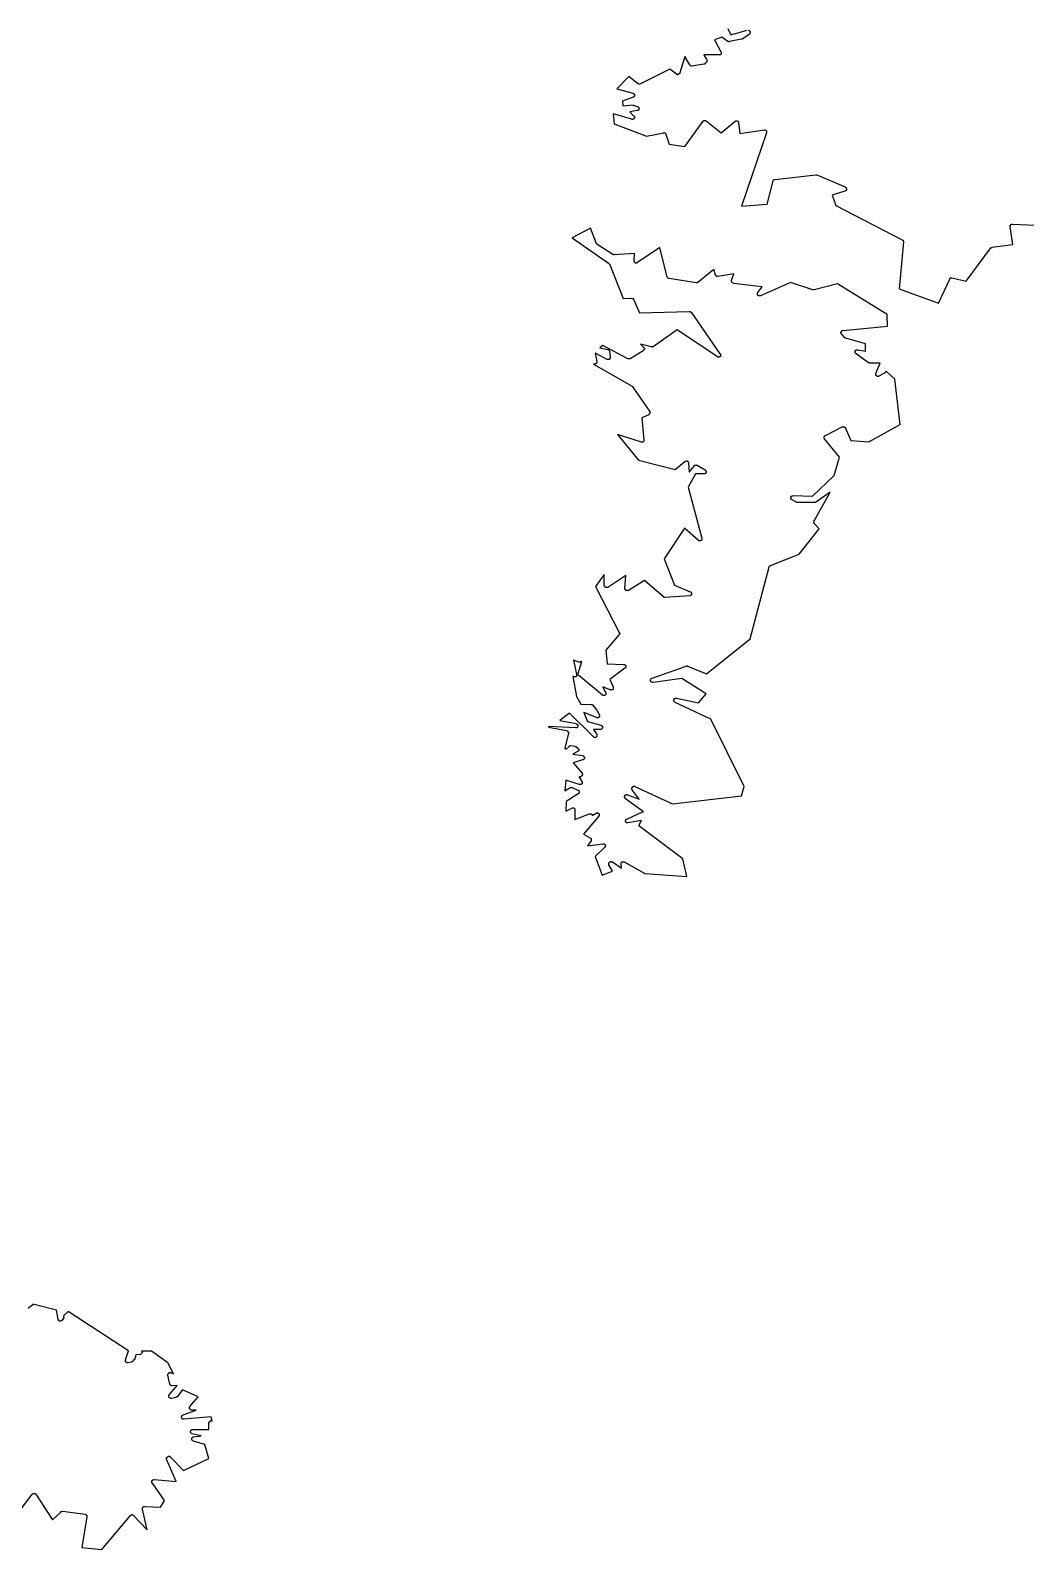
# Model space of a CAD drawing. Header units: metres. Extents: x 12 to 388, y 12 to 220.
# Drawn here: x 181.58 to 204.63, y 45.04 to 80.2 of the extents above; entities that cross this region are included whole.
import ezdxf

# ---------------------------------------------------------------- set-up
doc = ezdxf.new("R2010")
doc.units = ezdxf.units.M

msp = doc.modelspace()

# ---------------------------------------------------------------- linework, layer by layer
for points in [[(198.21, 80.21), (198.22, 80.2), (198.23, 80.2), (198.23, 80.19), (198.24, 80.19), (198.24, 80.18), (198.24, 80.17), (198.25, 80.17), (198.25, 80.16), (198.25, 80.15), (198.24, 80.15), (198.24, 80.14), (198.24, 80.13), (198.23, 80.12), (198.08, 80.01), (198.07, 80.01), (198.07, 80), (198.06, 80), (198.05, 80), (197.77, 79.95), (197.76, 79.94), (197.75, 79.94), (197.75, 79.95), (197.74, 79.95), (197.73, 79.95), (197.59, 80.05), (197.42, 79.99), (197.57, 79.71), (197.58, 79.71), (197.58, 79.7), (197.58, 79.69), (197.58, 79.68), (197.58, 79.67), (197.58, 79.66), (197.57, 79.66), (197.57, 79.65), (197.56, 79.65), (197.56, 79.64), (197.55, 79.64), (197.54, 79.64), (197.53, 79.64), (197.18, 79.64), (197.23, 79.55), (197.24, 79.55), (197.24, 79.54), (197.25, 79.51), (197.25, 79.5), (197.25, 79.49), (197.24, 79.48), (197.24, 79.47), (197.21, 79.44), (197.21, 79.43), (197.2, 79.43), (197.2, 79.42), (197.19, 79.42), (197.18, 79.42), (196.9, 79.38), (196.89, 79.38), (196.88, 79.38), (196.87, 79.39), (196.86, 79.39), (196.86, 79.4), (196.85, 79.4), (196.85, 79.41), (196.74, 79.6), (196.62, 79.22), (196.62, 79.21), (196.61, 79.21), (196.61, 79.2), (196.6, 79.2), (196.6, 79.19), (196.59, 79.19), (196.58, 79.18), (196.57, 79.18), (196.56, 79.18), (196.56, 79.19), (196.55, 79.19), (196.54, 79.19), (196.39, 79.31), (195.71, 78.97), (195.7, 78.97), (195.69, 78.96), (195.68, 78.96), (195.67, 78.97), (195.66, 78.97), (195.65, 78.97), (195.44, 79.14), (195.16, 78.85), (195.54, 78.75), (195.55, 78.75), (195.55, 78.74), (195.56, 78.74), (195.56, 78.73), (195.57, 78.73), (195.57, 78.72), (195.57, 78.71), (195.57, 78.7), (195.57, 78.69), (195.57, 78.68), (195.56, 78.68), (195.56, 78.67), (195.55, 78.66), (195.54, 78.66), (195.29, 78.57), (195.3, 78.46), (195.54, 78.48), (195.55, 78.47), (195.56, 78.47), (195.64, 78.44), (195.65, 78.44), (195.66, 78.43), (195.67, 78.42), (195.67, 78.41), (195.68, 78.4), (195.68, 78.39), (195.67, 78.38), (195.67, 78.37), (195.66, 78.36), (195.66, 78.35), (195.65, 78.35), (195.64, 78.35), (195.64, 78.35), (195.63, 78.35), (195.46, 78.32), (195.55, 78.23), (195.56, 78.23), (195.56, 78.22), (195.56, 78.21), (195.57, 78.21), (195.57, 78.2), (195.57, 78.19), (195.57, 78.18), (195.56, 78.17), (195.56, 78.16), (195.55, 78.16), (195.55, 78.15), (195.54, 78.15), (195.53, 78.14), (195.52, 78.14), (195.51, 78.14), (195.51, 78.15), (195.08, 78.27), (195.1, 78.04), (195.85, 77.76), (196.25, 77.83), (196.25, 77.84), (196.26, 77.84), (196.27, 77.83), (196.28, 77.83), (196.29, 77.82), (196.3, 77.82), (196.3, 77.81), (196.3, 77.8), (196.37, 77.57), (196.74, 77.52), (197.16, 78.1), (197.16, 78.11), (197.17, 78.11), (197.18, 78.11), (197.18, 78.12), (197.19, 78.12), (197.2, 78.12), (197.21, 78.12), (197.22, 78.11), (197.23, 78.11), (197.58, 77.83), (197.9, 78.1), (197.91, 78.1), (197.91, 78.11), (197.92, 78.11), (197.93, 78.11), (197.94, 78.11), (197.95, 78.11), (197.96, 78.1), (197.97, 78.1), (197.97, 78.09), (197.98, 78.09), (197.98, 78.08), (197.98, 78.07), (198.01, 77.82), (198.58, 77.9), (198.59, 77.9), (198.6, 77.9), (198.61, 77.89), (198.62, 77.89), (198.62, 77.88), (198.63, 77.88), (198.63, 77.87), (198.63, 77.86), (198.63, 77.85), (198.63, 77.84), (198.63, 77.83), (198.05, 76.14), (198.64, 76.18), (198.78, 76.72), (198.78, 76.73), (198.79, 76.74), (198.8, 76.75), (198.81, 76.75), (198.82, 76.75), (199.77, 76.86), (199.78, 76.86), (199.79, 76.86), (200.45, 76.58), (200.45, 76.57), (200.46, 76.57), (200.47, 76.57), (200.47, 76.56), (200.47, 76.55), (200.48, 76.55), (200.48, 76.54), (200.48, 76.53), (200.48, 76.52), (200.48, 76.51), (200.47, 76.51), (200.47, 76.5), (200.46, 76.49), (200.45, 76.49), (200.45, 76.48), (200.44, 76.48), (200.15, 76.39), (200.23, 76.15), (201.77, 75.36), (201.77, 75.35), (201.78, 75.35), (201.79, 75.34), (201.79, 75.33), (201.8, 75.32), (201.8, 75.31), (201.7, 74.22), (202.61, 73.89), (202.87, 74.45), (202.87, 74.46), (202.88, 74.47), (202.89, 74.48), (202.9, 74.48), (202.91, 74.48), (202.92, 74.48), (203.25, 74.4), (203.82, 75.17), (203.83, 75.17), (203.83, 75.18), (203.84, 75.18), (203.85, 75.18), (203.85, 75.19), (204.33, 75.25), (204.27, 75.66), (204.27, 75.67), (204.27, 75.68), (204.27, 75.69), (204.27, 75.7), (204.28, 75.7), (204.28, 75.71), (204.29, 75.71), (204.29, 75.72), (204.3, 75.72), (204.31, 75.72), (204.32, 75.72), (204.85, 75.7)], [(197.73, 80.25), (197.8, 80.1), (198.18, 80.21)], [(181.26, 45.84), (181.63, 46.32), (181.63, 46.33), (181.64, 46.33), (181.64, 46.34), (181.65, 46.34), (181.66, 46.34), (181.67, 46.34), (181.68, 46.34), (181.69, 46.34), (181.7, 46.33), (181.71, 46.33), (181.71, 46.32), (182.1, 45.73), (182.29, 45.91), (182.29, 45.92), (182.3, 45.92), (182.31, 45.92), (182.31, 45.93), (182.32, 45.93), (182.33, 45.93), (182.85, 45.86), (182.86, 45.86), (182.86, 45.85), (182.87, 45.85), (182.88, 45.84), (182.89, 45.83), (182.89, 45.82), (182.89, 45.81), (182.89, 45.8), (182.78, 45.09), (183.24, 45.04), (183.9, 45.83), (183.9, 45.84), (183.91, 45.84), (183.92, 45.84), (183.93, 45.85), (183.94, 45.85), (183.95, 45.85), (183.95, 45.84), (183.96, 45.84), (183.97, 45.83), (184.29, 45.5), (184.18, 45.98), (184.18, 45.99), (184.18, 46), (184.18, 46.01), (184.19, 46.01), (184.19, 46.02), (184.2, 46.03), (184.21, 46.04), (184.22, 46.04), (184.23, 46.04), (184.24, 46.04), (184.6, 46.02), (184.69, 46.18), (184.41, 46.58), (184.4, 46.58), (184.4, 46.59), (184.4, 46.6), (184.4, 46.61), (184.4, 46.62), (184.4, 46.63), (184.4, 46.64), (184.41, 46.64), (184.41, 46.65), (184.42, 46.65), (184.43, 46.65), (184.43, 46.66), (184.44, 46.66), (184.45, 46.66), (184.96, 46.62), (184.74, 47.13), (184.74, 47.14), (184.74, 47.15), (184.74, 47.16), (184.74, 47.17), (184.75, 47.17), (184.75, 47.18), (184.76, 47.18), (184.76, 47.19), (184.77, 47.19), (184.78, 47.2), (184.79, 47.2), (184.8, 47.2), (184.81, 47.2), (184.81, 47.19), (184.82, 47.19), (184.83, 47.18), (185.13, 46.87), (185.72, 47.15), (185.62, 47.47), (185.36, 47.55), (185.35, 47.56), (185.34, 47.56), (185.33, 47.57), (185.33, 47.58), (185.32, 47.58), (185.32, 47.59), (185.32, 47.6), (185.32, 47.61), (185.32, 47.62), (185.33, 47.63), (185.34, 47.64), (185.35, 47.65), (185.36, 47.65), (185.37, 47.65), (185.54, 47.67), (185.33, 47.72), (185.32, 47.72), (185.32, 47.73), (185.31, 47.73), (185.3, 47.74), (185.3, 47.75), (185.29, 47.75), (185.29, 47.76), (185.29, 47.77), (185.29, 47.78), (185.3, 47.79), (185.3, 47.8), (185.31, 47.8), (185.31, 47.81), (185.32, 47.81), (185.32, 47.82), (185.33, 47.82), (185.34, 47.82), (185.72, 47.82), (185.72, 47.97), (185.72, 47.98), (185.72, 47.99), (185.73, 48), (185.74, 48.01), (185.75, 48.01), (185.75, 48.02), (185.76, 48.02), (185.77, 48.02), (185.78, 48.02), (185.79, 48.01), (185.77, 48.11), (185.14, 48.06), (185.13, 48.06), (185.12, 48.06), (185.11, 48.06), (185.11, 48.07), (185.1, 48.07), (185.1, 48.08), (185.09, 48.08), (185.09, 48.09), (185.09, 48.1), (185.08, 48.1), (185.08, 48.11), (185.08, 48.12), (185.09, 48.12), (185.09, 48.13), (185.09, 48.14), (185.1, 48.14), (185.1, 48.15), (185.11, 48.15), (185.12, 48.16), (185.42, 48.27), (185.32, 48.27), (185.31, 48.27), (185.3, 48.27), (185.3, 48.28), (185.29, 48.28), (185.28, 48.29), (185.28, 48.3), (185.27, 48.3), (185.27, 48.31), (185.27, 48.32), (185.27, 48.33), (185.27, 48.34), (185.28, 48.34), (185.28, 48.35), (185.47, 48.58), (185.11, 48.74), (184.98, 48.58), (184.97, 48.58), (184.97, 48.57), (184.96, 48.57), (184.95, 48.56), (184.85, 48.54), (184.84, 48.54), (184.83, 48.54), (184.82, 48.54), (184.81, 48.55), (184.8, 48.56), (184.79, 48.57), (184.79, 48.58), (184.79, 48.59), (184.79, 48.6), (184.79, 48.61), (184.8, 48.61), (184.8, 48.62), (184.98, 48.84), (184.87, 48.83), (184.86, 48.83), (184.85, 48.83), (184.84, 48.84), (184.83, 48.84), (184.83, 48.85), (184.82, 48.85), (184.82, 48.86), (184.81, 48.87), (184.77, 49.08), (184.77, 49.09), (184.77, 49.1), (184.78, 49.11), (184.78, 49.12), (184.79, 49.13), (184.8, 49.13), (184.8, 49.14), (184.81, 49.14), (184.82, 49.14), (184.83, 49.14), (184.84, 49.14), (184.85, 49.13), (184.9, 49.11), (184.77, 49.36), (184.39, 49.63), (184.16, 49.63), (184.17, 49.62), (184.17, 49.61), (184.17, 49.6), (184.17, 49.59), (184.16, 49.59), (184.16, 49.58), (184.15, 49.57), (184.14, 49.56), (184.13, 49.56), (184.12, 49.56), (184.03, 49.55), (184, 49.45), (183.99, 49.44), (183.99, 49.43), (183.98, 49.43), (183.94, 49.39), (183.93, 49.39), (183.92, 49.38), (183.85, 49.36), (183.84, 49.36), (183.83, 49.36), (183.82, 49.36), (183.82, 49.37), (183.81, 49.37), (183.8, 49.38), (183.79, 49.39), (183.79, 49.4), (183.79, 49.41), (183.79, 49.42), (183.79, 49.43), (183.86, 49.64), (182.46, 50.55), (182.35, 50.45), (182.36, 50.43), (182.36, 50.42), (182.36, 50.41), (182.35, 50.41), (182.35, 50.4), (182.35, 50.39), (182.32, 50.35), (182.31, 50.34), (182.3, 50.34), (182.3, 50.33), (182.29, 50.33), (182.28, 50.33), (182.27, 50.33), (182.26, 50.33), (182.25, 50.33), (182.25, 50.34), (182.24, 50.34), (182.24, 50.35), (182.23, 50.35), (182.23, 50.36), (182.23, 50.37), (182.19, 50.58), (181.64, 50.72), (181.64, 50.71), (181.64, 50.7), (181.63, 50.7), (181.63, 50.69), (181.62, 50.69), (181.53, 50.62)]]:
    msp.add_lwpolyline(points)
msp.add_lwpolyline([(194.74, 62.01), (194.39, 61.6), (194.55, 61.51), (194.56, 61.51), (194.56, 61.5), (194.57, 61.5), (194.57, 61.49), (194.57, 61.48), (194.57, 61.47), (194.57, 61.46), (194.57, 61.45), (194.57, 61.44), (194.56, 61.44), (194.48, 61.33), (194.84, 61.38), (194.85, 61.38), (194.86, 61.38), (194.87, 61.38), (194.87, 61.37), (194.88, 61.37), (194.88, 61.36), (194.89, 61.36), (194.89, 61.35), (194.9, 61.34), (194.9, 61.33), (194.9, 61.32), (194.89, 61.32), (194.89, 61.31), (194.89, 61.3), (194.88, 61.29), (194.66, 61.08), (194.82, 60.65), (195.06, 60.74), (194.98, 60.89), (194.98, 60.9), (194.98, 60.91), (194.98, 60.92), (194.98, 60.93), (194.98, 60.94), (194.99, 60.95), (195, 60.96), (195.01, 60.96), (195.02, 60.97), (195.03, 60.97), (195.04, 60.97), (195.04, 60.96), (195.05, 60.96), (195.06, 60.96), (195.27, 60.81), (195.26, 60.91), (195.26, 60.92), (195.26, 60.93), (195.26, 60.94), (195.27, 60.95), (195.28, 60.96), (195.29, 60.96), (195.3, 60.96), (195.31, 60.96), (195.32, 60.96), (195.33, 60.96), (195.81, 60.69), (196.78, 60.62), (196.69, 61.03), (195.7, 61.77), (195.69, 61.78), (195.69, 61.79), (195.68, 61.8), (195.68, 61.81), (195.69, 61.82), (195.69, 61.83), (195.73, 61.92), (195.42, 61.86), (195.41, 61.86), (195.4, 61.86), (195.39, 61.86), (195.38, 61.87), (195.37, 61.88), (195.37, 61.89), (195.36, 61.89), (195.36, 61.9), (195.36, 61.91), (195.36, 61.92), (195.37, 61.93), (195.37, 61.94), (195.38, 61.94), (195.38, 61.95), (195.39, 61.95), (195.76, 62.12), (195.77, 62.12), (195.78, 62.12), (195.36, 62.42), (195.36, 62.43), (195.35, 62.43), (195.35, 62.44), (195.35, 62.45), (195.34, 62.45), (195.34, 62.46), (195.34, 62.47), (195.34, 62.48), (195.35, 62.49), (195.35, 62.5), (195.36, 62.5), (195.36, 62.51), (195.37, 62.51), (195.38, 62.51), (195.38, 62.52), (195.39, 62.52), (195.4, 62.52), (195.4, 62.51), (195.41, 62.51), (195.68, 62.41), (195.52, 62.63), (195.52, 62.64), (195.51, 62.64), (195.51, 62.65), (195.51, 62.66), (195.51, 62.67), (195.52, 62.68), (195.52, 62.69), (195.53, 62.69), (195.53, 62.7), (195.54, 62.7), (195.55, 62.7), (195.55, 62.71), (195.56, 62.71), (195.57, 62.71), (195.58, 62.7), (196.45, 62.3), (198.05, 62.49), (198.11, 62.7), (197.34, 64.26), (196.51, 64.65), (196.5, 64.66), (196.49, 64.67), (196.48, 64.68), (196.48, 64.69), (196.48, 64.7), (196.48, 64.71), (196.48, 64.72), (196.49, 64.72), (196.49, 64.73), (196.49, 64.74), (196.5, 64.74), (196.51, 64.74), (196.51, 64.75), (196.52, 64.75), (196.53, 64.75), (196.54, 64.75), (197.05, 64.64), (197.23, 64.85), (196.67, 65.2), (196, 65.11), (195.99, 65.11), (195.98, 65.11), (195.98, 65.12), (195.97, 65.12), (195.96, 65.12), (195.96, 65.13), (195.95, 65.13), (195.95, 65.14), (195.94, 65.15), (195.94, 65.16), (195.94, 65.17), (195.94, 65.18), (195.95, 65.18), (195.95, 65.19), (195.96, 65.2), (195.97, 65.21), (195.98, 65.21), (196.77, 65.49), (196.77, 65.5), (196.78, 65.5), (196.79, 65.5), (196.8, 65.5), (196.8, 65.49), (197.24, 65.31), (198.25, 66.12), (198.69, 67.79), (198.7, 67.8), (198.7, 67.81), (198.71, 67.81), (198.71, 67.82), (198.72, 67.82), (199.38, 68.08), (199.85, 68.67), (199.73, 68.79), (199.73, 68.8), (199.72, 68.81), (199.72, 68.82), (199.72, 68.83), (199.72, 68.84), (199.72, 68.85), (199.73, 68.85), (200.09, 69.5), (200.1, 69.52), (199.76, 69.28), (199.75, 69.28), (199.74, 69.28), (199.73, 69.28), (199.33, 69.28), (199.32, 69.28), (199.31, 69.29), (199.22, 69.34), (199.21, 69.34), (199.21, 69.35), (199.2, 69.35), (199.2, 69.36), (199.19, 69.37), (199.19, 69.38), (199.19, 69.39), (199.19, 69.4), (199.2, 69.41), (199.2, 69.42), (199.21, 69.42), (199.21, 69.43), (199.22, 69.43), (199.23, 69.43), (199.24, 69.43), (199.24, 69.44), (199.69, 69.42), (200.19, 69.9), (200.32, 70.33), (199.97, 70.75), (199.97, 70.76), (199.96, 70.76), (199.96, 70.77), (199.96, 70.78), (199.96, 70.79), (199.96, 70.8), (199.97, 70.81), (199.97, 70.82), (199.98, 70.82), (199.98, 70.83), (199.99, 70.83), (200.38, 71.03), (200.39, 71.03), (200.4, 71.04), (200.41, 71.04), (200.41, 71.03), (200.42, 71.03), (200.43, 71.03), (200.43, 71.02), (200.44, 71.02), (200.44, 71.01), (200.45, 71.01), (200.58, 70.71), (201, 70.68), (201.72, 71.08), (201.6, 72.13), (201.4, 72.32), (201.36, 72.27), (201.35, 72.26), (201.34, 72.26), (201.23, 72.2), (201.22, 72.19), (201.21, 72.19), (201.2, 72.19), (201.19, 72.19), (201.19, 72.2), (201.18, 72.2), (201.17, 72.21), (201.17, 72.22), (201.16, 72.22), (201.16, 72.23), (201.16, 72.24), (201.16, 72.25), (201.16, 72.26), (201.26, 72.5), (201.02, 72.5), (201.01, 72.51), (201, 72.51), (200.99, 72.51), (200.7, 72.72), (200.69, 72.73), (200.69, 72.74), (200.68, 72.74), (200.68, 72.75), (200.68, 72.76), (200.68, 72.77), (200.68, 72.78), (200.69, 72.79), (200.69, 72.8), (200.7, 72.8), (200.7, 72.81), (200.71, 72.81), (200.72, 72.81), (200.73, 72.81), (200.74, 72.81), (200.92, 72.78), (200.92, 72.95), (200.46, 73.08), (200.45, 73.08), (200.44, 73.09), (200.36, 73.18), (200.36, 73.19), (200.35, 73.2), (200.35, 73.21), (200.35, 73.22), (200.35, 73.23), (200.36, 73.23), (200.36, 73.24), (200.37, 73.25), (200.38, 73.26), (200.39, 73.26), (200.4, 73.26), (201.43, 73.36), (201.42, 73.63), (200.27, 74.34), (199.73, 74.2), (199.72, 74.2), (199.71, 74.2), (199.7, 74.2), (199.18, 74.37), (198.49, 74.06), (198.48, 74.06), (198.47, 74.06), (198.46, 74.06), (198.45, 74.06), (198.44, 74.06), (198.44, 74.07), (198.43, 74.07), (198.43, 74.08), (198.42, 74.08), (198.42, 74.09), (198.42, 74.1), (198.42, 74.11), (198.42, 74.12), (198.42, 74.13), (198.43, 74.13), (198.43, 74.14), (198.53, 74.27), (197.86, 74.35), (197.85, 74.36), (197.84, 74.36), (197.84, 74.37), (197.83, 74.37), (197.83, 74.38), (197.82, 74.39), (197.82, 74.4), (197.82, 74.41), (197.82, 74.42), (197.87, 74.57), (197.5, 74.51), (197.49, 74.51), (197.48, 74.51), (197.47, 74.51), (197.47, 74.52), (197.46, 74.52), (197.46, 74.53), (197.45, 74.53), (197.45, 74.54), (197.45, 74.55), (197.41, 74.67), (197.04, 74.37), (197.03, 74.37), (197.02, 74.37), (197.02, 74.36), (197.01, 74.36), (197, 74.36), (196.37, 74.46), (196.36, 74.46), (196.35, 74.47), (196.34, 74.47), (196.34, 74.48), (196.33, 74.49), (196.16, 75.18), (195.64, 74.83), (195.63, 74.82), (195.62, 74.82), (195.61, 74.82), (195.6, 74.82), (195.59, 74.82), (195.59, 74.83), (195.58, 74.83), (195.57, 74.84), (195.57, 74.85), (195.56, 74.86), (195.56, 74.87), (195.57, 75.04), (195.1, 75.01), (195.09, 75.01), (195.08, 75.01), (195.08, 75.02), (195.07, 75.02), (194.7, 75.26), (194.69, 75.27), (194.68, 75.27), (194.68, 75.28), (194.68, 75.29), (194.55, 75.63), (194.13, 75.4), (194.97, 74.82), (194.98, 74.81), (194.98, 74.8), (194.99, 74.8), (195.31, 74), (195.5, 74.01), (195.51, 74.01), (195.52, 74.01), (195.52, 74), (195.53, 74), (195.54, 74), (195.54, 73.99), (195.55, 73.99), (195.55, 73.98), (195.69, 73.67), (196.84, 73.7), (196.85, 73.7), (196.86, 73.7), (196.86, 73.69), (196.87, 73.69), (196.88, 73.68), (197.55, 72.72), (197.56, 72.72), (197.56, 72.71), (197.56, 72.7), (197.56, 72.69), (197.56, 72.68), (197.56, 72.67), (197.56, 72.66), (197.55, 72.66), (197.55, 72.65), (197.54, 72.65), (197.53, 72.65), (197.53, 72.64), (197.52, 72.64), (197.51, 72.64), (197.5, 72.64), (197.49, 72.65), (196.56, 73.27), (196, 72.88), (195.99, 72.88), (195.98, 72.88), (195.98, 72.87), (195.97, 72.87), (195.97, 72.88), (195.96, 72.88), (195.71, 72.94), (195.78, 72.87), (195.79, 72.87), (195.79, 72.86), (195.8, 72.85), (195.8, 72.84), (195.8, 72.83), (195.8, 72.82), (195.79, 72.82), (195.79, 72.81), (195.79, 72.8), (195.78, 72.8), (195.77, 72.79), (195.47, 72.6), (195.46, 72.6), (195.45, 72.6), (195.44, 72.6), (195.43, 72.6), (195.42, 72.6), (194.84, 72.91), (194.77, 72.86), (194.95, 72.82), (194.96, 72.82), (194.97, 72.81), (194.98, 72.81), (194.98, 72.8), (194.99, 72.79), (194.99, 72.78), (195.01, 72.64), (195.01, 72.63), (195.01, 72.62), (195.01, 72.61), (195, 72.61), (195, 72.6), (194.99, 72.6), (194.99, 72.59), (194.98, 72.59), (194.97, 72.59), (194.96, 72.59), (194.95, 72.59), (194.94, 72.59), (194.66, 72.73), (194.7, 72.54), (194.7, 72.53), (194.7, 72.52), (194.69, 72.52), (194.69, 72.51), (194.68, 72.5), (194.68, 72.49), (194.67, 72.49), (194.66, 72.49), (194.65, 72.48), (194.62, 72.48), (195.52, 71.97), (195.52, 71.96), (195.53, 71.96), (195.53, 71.95), (195.92, 71.39), (195.92, 71.38), (195.93, 71.37), (195.93, 71.36), (195.93, 71.35), (195.92, 71.34), (195.92, 71.33), (195.91, 71.32), (195.9, 71.32), (195.9, 71.31), (195.74, 71.24), (195.79, 70.72), (195.79, 70.71), (195.79, 70.7), (195.78, 70.69), (195.78, 70.68), (195.77, 70.68), (195.77, 70.67), (195.76, 70.67), (195.75, 70.67), (195.74, 70.67), (195.73, 70.67), (195.18, 70.85), (195.66, 70.26), (196.51, 70.04), (196.74, 70.23), (196.75, 70.23), (196.76, 70.23), (196.76, 70.24), (196.77, 70.24), (196.78, 70.24), (196.79, 70.24), (196.79, 70.23), (196.8, 70.23), (196.81, 70.23), (196.81, 70.22), (196.82, 70.21), (196.82, 70.2), (196.82, 70.19), (196.84, 69.98), (196.95, 70.12), (196.95, 70.13), (196.96, 70.13), (196.96, 70.14), (196.97, 70.14), (196.98, 70.14), (196.99, 70.15), (197, 70.14), (197.01, 70.14), (197.02, 70.14), (197.21, 70.03), (197.21, 70.02), (197.22, 70.02), (197.22, 70.01), (197.23, 70), (197.23, 69.99), (197.23, 69.98), (197.23, 69.97), (197.22, 69.96), (197.22, 69.95), (197.21, 69.95), (197.21, 69.94), (197.2, 69.94), (197.19, 69.94), (197.18, 69.94), (196.98, 69.94), (196.81, 69.63), (197.13, 68.45), (197.13, 68.44), (197.13, 68.43), (197.13, 68.42), (197.13, 68.41), (197.12, 68.41), (197.12, 68.4), (197.11, 68.4), (197.11, 68.39), (197.1, 68.39), (197.09, 68.39), (197.08, 68.39), (197.07, 68.39), (197.06, 68.39), (197.05, 68.39), (197.05, 68.4), (196.73, 68.68), (196.26, 67.97), (196.5, 67.36), (196.86, 67.21), (196.87, 67.21), (196.88, 67.2), (196.89, 67.19), (196.89, 67.18), (196.89, 67.17), (196.89, 67.16), (196.89, 67.15), (196.89, 67.14), (196.88, 67.14), (196.88, 67.13), (196.87, 67.13), (196.87, 67.12), (196.86, 67.12), (196.85, 67.12), (196.27, 67.08), (196.26, 67.08), (196.25, 67.08), (196.25, 67.09), (196.24, 67.09), (195.8, 67.47), (195.43, 67.24), (195.42, 67.24), (195.41, 67.24), (195.4, 67.23), (195.39, 67.24), (195.38, 67.24), (195.37, 67.24), (195.37, 67.25), (195.36, 67.25), (195.36, 67.26), (195.35, 67.27), (195.35, 67.28), (195.35, 67.29), (195.37, 67.59), (194.95, 67.31), (194.94, 67.31), (194.93, 67.31), (194.92, 67.31), (194.91, 67.31), (194.9, 67.31), (194.9, 67.32), (194.89, 67.32), (194.89, 67.33), (194.88, 67.33), (194.88, 67.34), (194.88, 67.35), (194.87, 67.36), (194.87, 67.61), (194.67, 67.33), (195.22, 66.27), (195.22, 66.26), (195.23, 66.26), (195.23, 66.25), (195.23, 66.24), (195.22, 66.23), (195.22, 66.22), (194.91, 65.86), (194.94, 65.54), (195.32, 65.53), (195.33, 65.53), (195.34, 65.53), (195.34, 65.52), (195.35, 65.52), (195.36, 65.51), (195.36, 65.5), (195.37, 65.5), (195.37, 65.49), (195.37, 65.48), (195.37, 65.47), (195.37, 65.46), (195.36, 65.46), (195.36, 65.45), (195.35, 65.44), (195, 65.18), (195.08, 65.01), (195.08, 65), (195.08, 64.99), (195.08, 64.98), (195.08, 64.97), (195.08, 64.96), (195.07, 64.95), (195.06, 64.94), (195.05, 64.94), (195.04, 64.94), (195.03, 64.93), (195.02, 64.94), (195.01, 64.94), (194.84, 65.01), (194.9, 64.88), (194.91, 64.88), (194.91, 64.87), (194.91, 64.86), (194.91, 64.85), (194.91, 64.84), (194.91, 64.83), (194.9, 64.83), (194.9, 64.82), (194.89, 64.82), (194.88, 64.81), (194.87, 64.81), (194.86, 64.81), (194.85, 64.81), (194.84, 64.81), (194.83, 64.82), (194.28, 65.27), (194.27, 65.28), (194.27, 65.29), (194.26, 65.29), (194.26, 65.3), (194.26, 65.31), (194.27, 65.32), (194.35, 65.6), (194.34, 65.6), (194.34, 65.59), (194.33, 65.59), (194.33, 65.58), (194.32, 65.58), (194.31, 65.58), (194.3, 65.58), (194.29, 65.58), (194.28, 65.58), (194.16, 65.63), (194.23, 65.3), (194.23, 65.29), (194.23, 65.28), (194.23, 65.27), (194.23, 65.26), (194.22, 65.26), (194.22, 65.25), (194.21, 65.25), (194.21, 65.24), (194.2, 65.24), (194.19, 65.24), (194.18, 65.24), (194.17, 65.24), (194.16, 65.24), (194.15, 65.24), (194.15, 65.25), (194.14, 65.25), (194.23, 64.79), (194.33, 64.61), (194.56, 64.6), (194.57, 64.6), (194.58, 64.6), (194.59, 64.6), (194.59, 64.59), (194.6, 64.59), (194.69, 64.48), (194.7, 64.47), (194.75, 64.37), (194.76, 64.36), (194.76, 64.35), (194.76, 64.34), (194.76, 64.33), (194.76, 64.32), (194.75, 64.32), (194.75, 64.31), (194.74, 64.3), (194.73, 64.3), (194.72, 64.29), (194.71, 64.29), (194.7, 64.29), (194.69, 64.3), (194.4, 64.42), (194.48, 64.21), (194.8, 64.12), (194.81, 64.12), (194.81, 64.11), (194.82, 64.11), (194.82, 64.1), (194.83, 64.1), (194.83, 64.09), (194.83, 64.08), (194.83, 64.07), (194.83, 64.06), (194.83, 64.05), (194.82, 64.04), (194.81, 64.03), (194.8, 64.03), (194.8, 64.02), (194.79, 64.02), (194.78, 64.02), (194.62, 64.02), (194.69, 63.92), (194.7, 63.91), (194.7, 63.9), (194.7, 63.89), (194.7, 63.88), (194.7, 63.87), (194.7, 63.86), (194.69, 63.86), (194.69, 63.85), (194.68, 63.85), (194.68, 63.84), (194.67, 63.84), (194.66, 63.84), (194.65, 63.84), (194.64, 63.84), (194.63, 63.84), (194.62, 63.85), (194.07, 64.4), (193.84, 64.23), (194.22, 64.16), (194.23, 64.15), (194.24, 64.15), (194.24, 64.14), (194.25, 64.14), (194.25, 64.13), (194.26, 64.13), (194.26, 64.12), (194.26, 64.11), (194.26, 64.1), (194.26, 64.09), (194.25, 64.09), (194.25, 64.08), (194.25, 64.07), (194.24, 64.07), (194.23, 64.06), (194.22, 64.06), (194.21, 64.06), (193.59, 64.09), (193.58, 64.08), (194, 64), (194.01, 63.99), (194.02, 63.99), (194.02, 63.98), (194.03, 63.98), (194.03, 63.97), (194.04, 63.96), (194.04, 63.95), (194.04, 63.94), (193.96, 63.59), (193.99, 63.57), (194.06, 63.63), (194.06, 63.64), (194.07, 63.64), (194.08, 63.65), (194.09, 63.65), (194.19, 63.64), (194.2, 63.64), (194.2, 63.63), (194.21, 63.63), (194.26, 63.59), (194.27, 63.59), (194.27, 63.58), (194.28, 63.57), (194.28, 63.56), (194.28, 63.55), (194.28, 63.54), (194.28, 63.53), (194.27, 63.53), (194.27, 63.52), (194.26, 63.51), (194.25, 63.51), (194.14, 63.45), (194.37, 63.42), (194.38, 63.41), (194.39, 63.41), (194.39, 63.4), (194.4, 63.4), (194.4, 63.39), (194.41, 63.38), (194.41, 63.37), (194.41, 63.36), (194.41, 63.35), (194.4, 63.34), (194.4, 63.33), (194.39, 63.33), (194.38, 63.32), (194.37, 63.32), (194.15, 63.25), (194.36, 63.01), (194.36, 63), (194.37, 62.99), (194.37, 62.98), (194.37, 62.97), (194.36, 62.96), (194.36, 62.95), (194.35, 62.95), (194.35, 62.94), (194.34, 62.94), (194.33, 62.93), (194.32, 62.93), (194.31, 62.93), (194.29, 62.93), (194.29, 62.92), (194.3, 62.91), (194.35, 62.82), (194.36, 62.81), (194.36, 62.8), (194.36, 62.79), (194.36, 62.78), (194.36, 62.77), (194.35, 62.77), (194.35, 62.76), (194.34, 62.76), (194.34, 62.75), (194.33, 62.75), (194.32, 62.75), (194.31, 62.75), (194.3, 62.75), (194.29, 62.75), (193.98, 62.85), (193.96, 62.6), (194.08, 62.68), (194.09, 62.68), (194.1, 62.68), (194.11, 62.68), (194.12, 62.68), (194.13, 62.68), (194.26, 62.62), (194.27, 62.62), (194.28, 62.61), (194.28, 62.6), (194.29, 62.6), (194.29, 62.59), (194.29, 62.58), (194.29, 62.57), (194.29, 62.56), (194.29, 62.55), (194.28, 62.55), (194.28, 62.54), (194.27, 62.54), (194.27, 62.53), (193.99, 62.36), (193.98, 62.13), (194.12, 62.2), (194.13, 62.21), (194.14, 62.21), (194.15, 62.21), (194.16, 62.21), (194.17, 62.2), (194.18, 62.2), (194.18, 62.19), (194.19, 62.19), (194.19, 62.18), (194.19, 62.17), (194.19, 62.16), (194.19, 61.94), (194.53, 62.07), (194.54, 62.07), (194.55, 62.07), (194.56, 62.07), (194.57, 62.07), (194.57, 62.06), (194.58, 62.06), (194.58, 62.05), (194.59, 62.05), (194.59, 62.04), (194.59, 62.03), (194.68, 62.09), (194.69, 62.09), (194.7, 62.1), (194.71, 62.1), (194.71, 62.09), (194.72, 62.09), (194.73, 62.09), (194.74, 62.08), (194.75, 62.07), (194.75, 62.06), (194.75, 62.05), (194.75, 62.04), (194.75, 62.03), (194.75, 62.02), (194.74, 62.02), (194.74, 62.01)], close=True)

doc.saveas('drawing.dxf')
